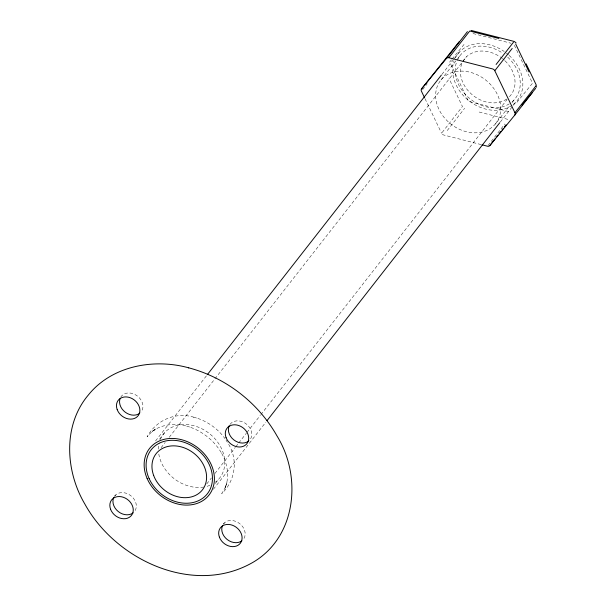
<?xml version="1.0" encoding="UTF-8"?>
<svg xmlns="http://www.w3.org/2000/svg" width="606" height="606" viewBox="0 0 606 606"><rect width="100%" height="100%" fill="white"/><g stroke="black" fill="none" stroke-linecap="round" stroke-linejoin="round"><path stroke-width="0.45" stroke-dasharray="3.03 2.27" d="M422.587 89.703L427.222 83.772M155.583 440.903L206.797 375.349M441.91 74.402L453.546 59.502M454.129 58.759L459.371 52.055M114.564 496.306L115.594 494.988M159.461 439.267L164.514 432.805M441.047 79.901L457.136 59.312M457.712 58.577L460.583 54.904M161.09 447.72L165.165 442.509M169.241 437.29L462.552 61.85M463.135 61.108L466.628 56.638M481.103 144.584L443.743 135.009A2.795 2.242 38 0 1 441.569 133.237L462.439 106.52L449.016 78.492M447.228 130.563L464.62 108.3M206.767 483.906L211.426 477.952M214.918 473.483L235.287 447.41M235.863 446.667L238.196 443.683M238.772 442.941L246.339 433.252M246.922 432.51L260.307 415.375M260.891 414.633L507.063 99.528M495.314 124.041A34.981 28.065 38 0 0 470.158 72.243A34.981 28.065 38 0 0 439.077 109.633A34.981 28.065 38 0 0 495.314 124.041L509.676 105.656M511.979 102.709L514.85 99.036M215.35 483.467L218.713 479.157M213.441 489.239L265.822 422.2M500.351 121.995L516.07 101.884M488.065 145.478L504.874 123.957M223.402 524.182L224.425 522.872M451.478 59.82L449.682 62.009L468.499 101.293L509.214 111.724M452.076 59.093L465.226 43.018M516.994 102.232L532.538 83.234L513.721 43.95M193.912 417.231C175.717 411.565 156.121 420.17 147.114 436.812L151.22 432.351L156.181 428.745L151.379 432.01C161.105 424.283 174.551 422.958 186.3 426.003L185.701 425.829L190.587 427.306L190.102 427.162C203.411 431.873 214.963 441.441 221.925 453.742L221.614 453.22C227.583 463.817 229.795 477.21 224.871 488.633L226.939 482.588L224.849 488.383L221.713 493.572C235.378 481.028 238.249 459.712 228.454 443.993M473.006 33.519L511.002 43.253M479.195 112.034L508.358 119.503M197.844 418.42C208.638 422.177 218.281 429.283 224.955 438.577M193.609 417.14L198.086 418.496M226.008 440.009L227.379 442.244M425.056 98.755L441.569 133.237M160.31 439.524A35.678 28.626 38 0 1 209.055 433.282A35.678 28.626 38 0 1 215.448 482.156M209.964 485.292A35.678 28.626 38 0 1 206.426 486.482M203.767 487.05A35.678 28.626 38 0 1 158.681 453.212M158.431 449.107A35.678 28.626 38 0 1 159.196 442.941M229.992 424.427A12.59 10.105 38 0 1 246.793 424.389A12.59 10.105 38 0 1 249.119 440.66M223.372 524.054A12.59 10.105 38 0 1 239.802 523.713A12.59 10.105 38 0 1 243.059 539.734M114.542 496.178A12.59 10.105 38 0 1 131.343 496.14A12.59 10.105 38 0 1 133.668 512.411M120.723 397.21A12.59 10.105 38 0 1 137.191 395.892A12.59 10.105 38 0 1 140.842 412.216M507.737 57.184A34.981 28.065 38 0 1 512.275 101.664M509.282 103.868A34.981 28.065 38 0 1 469.771 98.551A34.981 28.065 38 0 1 456.863 61.236M457.219 60.38A34.981 28.065 38 0 1 501.965 52.684M509.146 55.419A37.777 30.308 38 0 1 512.827 104.777M512.108 105.3A37.777 30.308 38 0 1 469.461 101.164A37.777 30.308 38 0 1 454.045 60.933M455.401 57.729A37.777 30.308 38 0 1 504.222 51.495M506.381 53.086A37.777 30.308 38 0 1 508.472 54.82M506.624 99.043A29.383 23.573 38 0 1 469.801 92.529A29.383 23.573 38 0 1 465.529 57.737A29.383 23.573 38 0 1 501.579 57.888M502.313 58.456A29.383 23.573 38 0 1 504.427 60.252M505.093 60.873A29.383 23.573 38 0 1 508.805 97.293"/><path stroke-width="0.91" d="M536.257 87.294L536.143 84.757L526.091 63.759M424.647 97.914L421.428 91.188A2.795 2.242 38 0 1 421.587 88.84L459.098 41.799M421.587 88.84L446.546 58.35L467.415 31.633M446.546 58.35A2.795 2.242 38 0 1 448.879 57.729L469.748 31.012L498.912 38.481M207.373 374.599L441.327 75.144M496.094 64.478L513.487 42.215M482.02 144.819L487.482 146.22A2.795 2.242 38 0 0 489.822 145.591L514.782 115.102A2.795 2.242 38 0 0 514.933 112.754L494.799 70.713L512.191 48.45M266.981 420.708L499.768 122.738M514.933 112.754L535.81 86.037M489.822 145.591L495.617 138.176M496.776 136.691L497.935 135.206M499.102 133.721L500.836 131.494M501.995 130.01L503.154 128.525M504.313 127.04L506.055 124.813M514.782 115.102L532.174 92.839M521.986 105.088L535.651 88.393M188.428 367.751C153.621 358.229 111.731 365.865 88.34 395.014C62.774 425.26 65.38 470.703 84.552 503.541L84.711 503.798C115.61 560.247 193.882 596.546 253.096 562.262C296.463 536.764 302.046 476.543 277.078 436.062L276.927 435.805C258.08 402.513 225.447 377.394 188.428 367.751L188.724 367.842M471.12 30.421L514.327 41.488L516.13 42.965M448.879 57.729L492.617 68.932A2.795 2.242 38 0 1 494.799 70.713M515.668 43.996L529.091 72.023M248.513 441.176A12.59 10.105 38 0 1 233.757 439.827A12.59 10.105 38 0 1 229.189 425.798M241.9 540.81A12.59 10.105 38 0 1 227.136 539.461A12.59 10.105 38 0 1 222.569 525.425M133.062 512.926A12.59 10.105 38 0 1 118.306 511.578A12.59 10.105 38 0 1 113.739 497.549M139.683 413.292A12.59 10.105 38 0 1 125.313 412.247A12.59 10.105 38 0 1 120.049 398.657M149.144 478.642A35.678 28.626 38 0 0 206.373 494.95A35.678 28.626 38 0 0 182.308 441.729A35.678 28.626 38 0 0 149.144 478.642M117.2 409.633A12.59 10.105 38 0 0 137.206 416.731A12.59 10.105 38 0 0 130.093 397.688A12.59 10.105 38 0 0 117.2 409.633M110.58 509.267A12.59 10.105 38 0 0 130.585 516.365A12.59 10.105 38 0 0 123.48 497.321A12.59 10.105 38 0 0 110.58 509.267M219.41 537.151A12.59 10.105 38 0 0 239.423 544.241A12.59 10.105 38 0 0 232.31 525.197A12.59 10.105 38 0 0 219.41 537.151M226.03 437.517A12.59 10.105 38 0 0 246.036 444.615A12.59 10.105 38 0 0 238.931 425.571A12.59 10.105 38 0 0 226.03 437.517M147.129 478.498A37.777 30.308 38 0 0 207.623 496.685A37.777 30.308 38 0 0 183.073 440.13A37.777 30.308 38 0 0 147.129 478.498M153.682 475.543A29.383 23.573 38 0 0 200.366 492.102A29.383 23.573 38 0 0 183.777 447.675A29.383 23.573 38 0 0 153.682 475.543"/></g></svg>
